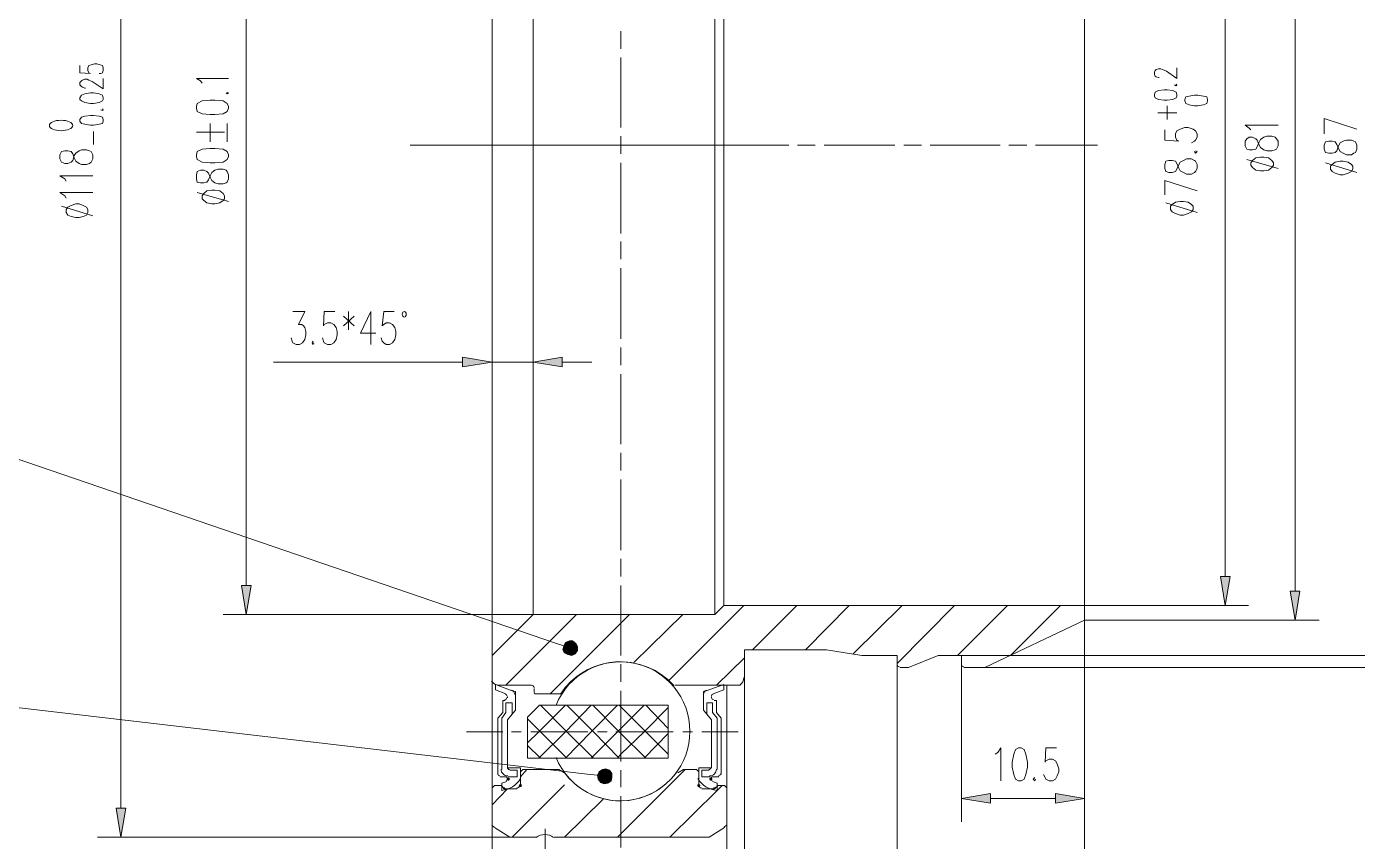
# Model space of a CAD drawing. Header units: millimetres. Extents: x 0 to 275, y 0 to 194.
# Drawn here: x 75 to 180.1, y 64.9 to 129.3 of the extents above; entities that cross this region are included whole.
import ezdxf

# ---------------------------------------------------------------- set-up
doc = ezdxf.new("R2010")
doc.units = ezdxf.units.MM

msp = doc.modelspace()

# ---------------------------------------------------------------- hatches: boundary and pattern name
h = msp.add_hatch(color=0)
h.dxf.hatch_style = 2
h.paths.add_polyline_path([(109.4105, 103.166333), (109.4105, 102.404333), (111.76, 102.785333)])
h = msp.add_hatch(color=0)
h.dxf.hatch_style = 2
h.paths.add_polyline_path([(117.2845, 103.166333), (117.2845, 102.404333), (114.9985, 102.785333)])
h = msp.add_hatch(color=0)
h.dxf.hatch_style = 2
h.paths.add_polyline_path([(169.291, 85.830833), (170.053, 85.830833), (169.672, 83.544833)])
h = msp.add_hatch(color=0)
h.dxf.hatch_style = 2
h.paths.add_polyline_path([(91.948, 85.132333), (92.71, 85.132333), (92.329, 82.846333)])
h = msp.add_hatch(color=0)
h.dxf.hatch_style = 2
h.paths.add_polyline_path([(174.8155, 84.687833), (175.5775, 84.687833), (175.1965, 82.401833)])
h = msp.add_hatch(color=0)
h.paths.add_polyline_path([(117.4115, 80.369833), (117.348, 80.052333), (117.9195, 80.179333)])
h.paths.add_polyline_path([(117.348, 80.052333), (117.9195, 80.179333), (117.475, 79.798333)])
h.paths.add_polyline_path([(117.9195, 80.179333), (117.475, 79.798333), (117.729, 79.671333)])
h = msp.add_hatch(color=0)
h.paths.add_polyline_path([(118.11, 80.750833), (117.856, 80.750833), (117.9195, 80.179333)])
h.paths.add_polyline_path([(117.856, 80.750833), (117.9195, 80.179333), (117.5385, 80.623833)])
h.paths.add_polyline_path([(117.9195, 80.179333), (117.5385, 80.623833), (117.4115, 80.369833)])
h = msp.add_hatch(color=0)
h.paths.add_polyline_path([(117.729, 79.671333), (118.0465, 79.607833), (117.9195, 80.179333)])
h.paths.add_polyline_path([(118.0465, 79.607833), (117.9195, 80.179333), (118.3005, 79.734833)])
h.paths.add_polyline_path([(117.9195, 80.179333), (118.3005, 79.734833), (118.491, 79.988833)])
h = msp.add_hatch(color=0)
h.paths.add_polyline_path([(118.491, 79.988833), (118.491, 80.306333), (117.9195, 80.179333)])
h.paths.add_polyline_path([(118.491, 80.306333), (117.9195, 80.179333), (118.364, 80.560333)])
h.paths.add_polyline_path([(117.9195, 80.179333), (118.364, 80.560333), (118.11, 80.750833)])
h = msp.add_hatch(color=0)
h.paths.add_polyline_path([(120.7135, 70.654333), (120.4595, 70.590833), (120.65, 70.082833)])
h.paths.add_polyline_path([(120.4595, 70.590833), (120.65, 70.082833), (120.2055, 70.400333)])
h.paths.add_polyline_path([(120.65, 70.082833), (120.2055, 70.400333), (120.0785, 70.146333)])
h = msp.add_hatch(color=0)
h.paths.add_polyline_path([(121.2215, 69.955833), (121.2215, 70.273333), (120.65, 70.082833)])
h.paths.add_polyline_path([(121.2215, 70.273333), (120.65, 70.082833), (121.031, 70.527333)])
h.paths.add_polyline_path([(120.65, 70.082833), (121.031, 70.527333), (120.7135, 70.654333)])
h = msp.add_hatch(color=0)
edge = h.paths.add_edge_path()
edge.add_arc((113.03, 69.828833), 0.127, 0, 360)
h = msp.add_hatch(color=0)
edge = h.paths.add_edge_path()
edge.add_arc((113.9825, 69.320833), 0.127, 0, 360)
h = msp.add_hatch(color=0)
h.paths.add_polyline_path([(120.0785, 70.146333), (120.142, 69.828833), (120.65, 70.082833)])
h.paths.add_polyline_path([(120.142, 69.828833), (120.65, 70.082833), (120.3325, 69.574833)])
h.paths.add_polyline_path([(120.65, 70.082833), (120.3325, 69.574833), (120.5865, 69.447833)])
h = msp.add_hatch(color=0)
h.paths.add_polyline_path([(120.5865, 69.447833), (120.904, 69.511333), (120.65, 70.082833)])
h.paths.add_polyline_path([(120.904, 69.511333), (120.65, 70.082833), (121.158, 69.701833)])
h.paths.add_polyline_path([(120.65, 70.082833), (121.158, 69.701833), (121.2215, 69.955833)])
h = msp.add_hatch(color=0)
edge = h.paths.add_edge_path()
edge.add_arc((128.0795, 69.320833), 0.127, 0, 360)
h = msp.add_hatch(color=0)
edge = h.paths.add_edge_path()
edge.add_arc((129.032, 69.828833), 0.127, 0, 360)
h = msp.add_hatch(color=0)
h.dxf.hatch_style = 2
h.paths.add_polyline_path([(151.13, 68.685833), (151.13, 67.923833), (148.844, 68.304833)])
h = msp.add_hatch(color=0)
h.dxf.hatch_style = 2
h.paths.add_polyline_path([(156.2735, 68.685833), (156.2735, 67.923833), (158.5595, 68.304833)])
h = msp.add_hatch(color=0)
h.dxf.hatch_style = 2
h.paths.add_polyline_path([(82.042, 67.542833), (82.804, 67.542833), (82.423, 65.256833)])

# ---------------------------------------------------------------- linework, layer by layer
at = {"color": 0, "lineweight": 0}
for points in [[(82.423, 172.317833), (82.423, 67.542833)], [(111.76, 77.512333), (111.76, 81.449333), (111.76, 158.411333)], [(114.9985, 119.930333), (114.9985, 157.014333)], [(129.3495, 119.930333), (129.3495, 157.014333)], [(158.5595, 119.930333), (158.5595, 157.458833)], [(130.048, 156.315833), (130.048, 83.544833)], [(92.329, 154.664833), (92.329, 85.132333)], [(175.1965, 155.172833), (175.1965, 84.687833)], [(169.672, 154.029833), (169.672, 85.830833)], [(121.92, 127.550333), (121.92, 128.947333)], [(79.1845, 126.216833), (79.1845, 125.645333), (80.01, 125.581833), (79.883, 125.645333), (79.8195, 125.835833), (79.8195, 126.026333), (79.883, 126.216833), (80.0735, 126.280333), (80.3275, 126.343833), (80.518, 126.343833), (80.772, 126.280333), (80.9625, 126.216833), (81.026, 126.026333), (81.026, 125.835833), (80.9625, 125.645333), (80.8355, 125.581833), (80.7085, 125.581833)], [(121.92, 121.327333), (121.92, 126.851833)], [(79.629, 124.438833), (79.5655, 124.438833), (79.375, 124.502333), (79.3115, 124.565833), (79.1845, 124.692833), (79.1845, 124.883333), (79.3115, 125.010333), (79.375, 125.073833), (79.5655, 125.137333), (79.756, 125.137333), (79.883, 125.073833), (80.137, 124.946833), (81.026, 124.375333), (81.026, 125.200833)], [(88.8365, 124.819833), (88.7095, 125.010333), (88.392, 125.200833), (90.932, 125.200833)], [(164.465, 125.264333), (164.4015, 125.264333), (164.211, 125.327833), (164.1475, 125.391333), (164.084, 125.518333), (164.084, 125.708833), (164.1475, 125.835833), (164.211, 125.899333), (164.4015, 125.962833), (164.592, 125.962833), (164.719, 125.899333), (165.0365, 125.772333), (165.862, 125.200833), (165.862, 126.026333)], [(90.7415, 124.057833), (90.805, 123.994333), (90.932, 124.057833), (90.805, 124.121333)], [(165.6715, 124.692833), (165.7985, 124.629333), (165.862, 124.692833), (165.7985, 124.756333)], [(165.1, 121.962333), (165.1, 123.041833)], [(80.8355, 122.724333), (80.9625, 122.660833), (81.026, 122.724333), (80.9625, 122.787833)], [(164.338, 122.470333), (165.862, 122.470333)], [(177.4825, 120.819333), (177.4825, 122.025833), (180.086, 121.200333)], [(80.264, 119.993833), (80.264, 121.009833)], [(88.392, 120.946333), (90.6145, 120.946333)], [(89.4715, 120.184333), (89.4715, 121.644833)], [(90.805, 120.184333), (90.805, 121.644833)], [(164.9095, 121.136833), (164.9095, 120.311333), (165.989, 120.247833), (165.862, 120.311333), (165.735, 120.565333), (165.735, 120.819333), (165.862, 121.073333), (166.116, 121.200333), (166.497, 121.327333), (166.751, 121.327333), (167.132, 121.200333), (167.3225, 121.073333), (167.4495, 120.819333), (167.4495, 120.565333), (167.3225, 120.311333), (167.259, 120.247833), (167.005, 120.120833)], [(171.704, 121.136833), (171.577, 121.263833), (171.2595, 121.517833), (173.863, 121.517833)], [(110.1725, 119.930333), (105.283, 119.930333)], [(107.442, 119.930333), (133.096, 119.930333)], [(112.268, 119.930333), (110.871, 119.930333)], [(118.491, 119.930333), (112.9665, 119.930333)], [(114.9985, 119.930333), (114.9985, 82.846333)], [(120.5865, 119.930333), (119.1895, 119.930333)], [(126.873, 119.930333), (121.285, 119.930333)], [(121.92, 119.231833), (121.92, 120.628833)], [(128.9685, 119.930333), (127.5715, 119.930333)], [(129.3495, 119.930333), (129.3495, 82.846333)], [(135.1915, 119.930333), (129.667, 119.930333)], [(137.287, 119.930333), (135.89, 119.930333)], [(143.5735, 119.930333), (137.9855, 119.930333)], [(145.669, 119.930333), (144.272, 119.930333)], [(151.892, 119.930333), (146.3675, 119.930333)], [(153.9875, 119.930333), (152.5905, 119.930333)], [(159.5755, 119.930333), (154.686, 119.930333)], [(158.5595, 119.930333), (158.5595, 82.401833)], [(167.259, 119.422333), (167.3225, 119.295333), (167.4495, 119.422333), (167.3225, 119.485833)], [(121.92, 112.945333), (121.92, 118.533333)], [(171.3865, 118.787333), (173.863, 118.088833)], [(177.6095, 118.533333), (180.086, 117.771333)], [(78.105, 117.072833), (77.978, 117.263333), (77.597, 117.517333), (80.2005, 117.517333)], [(164.9095, 115.993333), (164.9095, 117.136333), (167.4495, 116.310833)], [(78.105, 115.739333), (77.978, 115.929833), (77.597, 116.183833), (80.2005, 116.183833)], [(88.4555, 116.183833), (90.932, 115.485333)], [(77.724, 115.104333), (80.2005, 114.342333)], [(164.973, 115.358333), (167.4495, 114.596333)], [(121.92, 110.913333), (121.92, 112.310333)], [(121.92, 104.626833), (121.92, 110.214833)], [(96.012, 106.785833), (96.9645, 106.785833), (96.4565, 105.769833), (96.7105, 105.769833), (96.8375, 105.642833), (96.9645, 105.515833), (97.028, 105.198333), (97.028, 104.944333), (96.9645, 104.563333), (96.774, 104.309333), (96.52, 104.182333), (96.266, 104.182333), (96.012, 104.309333), (95.9485, 104.436333), (95.885, 104.690333)], [(99.314, 106.785833), (98.4885, 106.785833), (98.425, 105.642833), (98.4885, 105.769833), (98.7425, 105.896833), (98.9965, 105.896833), (99.2505, 105.769833), (99.441, 105.515833), (99.5045, 105.198333), (99.5045, 104.944333), (99.441, 104.563333), (99.2505, 104.309333), (98.9965, 104.182333), (98.7425, 104.182333), (98.4885, 104.309333), (98.425, 104.436333), (98.3615, 104.690333)], [(100.0125, 106.404833), (100.838, 105.642833)], [(100.838, 106.404833), (100.0125, 105.642833)], [(100.3935, 106.785833), (100.3935, 105.325333)], [(102.1715, 104.182333), (102.1715, 106.785833), (101.346, 105.071333), (102.5525, 105.071333)], [(104.013, 106.785833), (103.1875, 106.785833), (103.0605, 105.642833), (103.1875, 105.769833), (103.378, 105.896833), (103.632, 105.896833), (103.886, 105.769833), (104.0765, 105.515833), (104.14, 105.198333), (104.14, 104.944333), (104.0765, 104.563333), (103.886, 104.309333), (103.632, 104.182333), (103.378, 104.182333), (103.1875, 104.309333), (103.0605, 104.436333), (102.997, 104.690333)], [(117.4115, 80.369833), (116.84, 80.560333), (47.5615, 104.245833), (36.957, 104.245833)], [(97.5995, 104.436333), (97.536, 104.309333), (97.5995, 104.182333), (97.663, 104.309333)], [(111.76, 82.846333), (111.76, 104.626833)], [(114.9985, 82.846333), (114.9985, 104.626833)], [(121.92, 102.531333), (121.92, 103.928333)], [(109.4105, 102.785333), (94.488, 102.785333)], [(114.9985, 102.785333), (111.76, 102.785333)], [(117.2845, 102.785333), (119.634, 102.785333)], [(121.92, 96.308333), (121.92, 101.832833)], [(121.92, 94.212833), (121.92, 95.609833)], [(121.92, 87.926333), (121.92, 93.514333)], [(121.92, 85.830833), (121.92, 87.227833)], [(121.92, 79.607833), (121.92, 85.132333)], [(125.73, 77.639333), (131.6355, 83.544833)], [(129.3495, 82.846333), (130.048, 83.544833)], [(158.5595, 83.544833), (130.048, 83.544833)], [(132.334, 80.052333), (135.8265, 83.544833)], [(136.525, 80.052333), (139.954, 83.544833)], [(140.2715, 79.734833), (144.145, 83.544833)], [(143.764, 78.972833), (148.2725, 83.544833)], [(148.5265, 79.607833), (152.4635, 83.544833)], [(152.7175, 79.607833), (156.6545, 83.544833)], [(158.5595, 83.544833), (171.5135, 83.544833)], [(114.9985, 82.846333), (90.4875, 82.846333)], [(114.9985, 82.846333), (111.76, 79.607833)], [(112.8395, 77.258333), (118.4275, 82.846333)], [(129.3495, 82.846333), (114.9985, 82.846333)], [(116.332, 76.559833), (121.92, 82.147833), (122.6185, 82.846333)], [(122.936, 79.036333), (126.8095, 82.846333)], [(158.5595, 82.401833), (150.6855, 78.655333)], [(158.5595, 82.401833), (177.1015, 82.401833)], [(158.5595, 82.401833), (158.5595, 66.463333)], [(158.5595, 82.401833), (158.5595, 56.239833)], [(131.699, 80.052333), (131.699, 77.829833)], [(138.176, 80.052333), (131.699, 80.052333)], [(140.97, 79.607833), (138.176, 80.052333)], [(116.802995, 71.530915), (117.007232, 71.087544), (117.246226, 70.66985), (117.517664, 70.279083), (117.819232, 69.91649), (118.148617, 69.583318), (118.503505, 69.280817), (118.881584, 69.010233), (119.280539, 68.772814), (119.698058, 68.569809), (120.131826, 68.402466), (120.579532, 68.272031), (121.03886, 68.179754), (121.507499, 68.126881), (121.983134, 68.114662), (122.463451, 68.144343), (122.946139, 68.217172), (123.420545, 68.332194), (123.876448, 68.486268), (124.312178, 68.677363), (124.726064, 68.903451), (125.116437, 69.162501), (125.481626, 69.452484), (125.819961, 69.77137), (126.129772, 70.11713), (126.40939, 70.487733), (126.657144, 70.88115), (126.871363, 71.295351), (127.050379, 71.728307), (127.192521, 72.177988), (127.296118, 72.642364), (127.359501, 73.119406), (127.381, 73.607083), (127.359501, 74.094761), (127.296118, 74.571802), (127.192521, 75.036179), (127.050379, 75.485859), (126.871363, 75.918815), (126.657144, 76.333017), (126.40939, 76.726434), (126.129772, 77.097037), (125.819961, 77.442796), (125.481626, 77.761682), (125.116437, 78.051665), (124.726064, 78.310716), (124.312178, 78.536803), (123.876448, 78.727899), (123.420545, 78.881972), (122.946139, 78.996994), (122.463451, 79.069824), (121.983134, 79.099505), (121.507499, 79.087285), (121.03886, 79.034413), (120.579532, 78.942135), (120.131826, 78.811701), (119.698058, 78.644357), (119.280539, 78.441352), (118.881584, 78.203934), (118.503505, 77.93335), (118.148617, 77.630848), (117.819232, 77.297677), (117.517664, 76.935084), (117.246226, 76.544316), (117.007232, 76.126623), (116.802995, 75.683251)], [(125.277702, 77.978491), (124.792406, 78.301813), (124.280663, 78.571775), (123.746842, 78.787344), (123.195312, 78.947488), (122.630439, 79.051173), (122.056594, 79.097368), (121.478144, 79.08504), (120.899458, 79.013156), (120.331169, 78.882395), (119.783512, 78.695764), (119.260235, 78.455732), (118.76509, 78.164765), (118.301826, 77.82533), (117.874192, 77.439893), (117.48594, 77.010921), (117.140819, 76.540881)], [(126.095962, 77.236854), (125.629051, 77.695159), (125.117831, 78.093094), (124.568157, 78.428335), (123.985883, 78.698557), (123.376865, 78.901434), (122.746957, 79.034642), (122.102013, 79.095855), (121.44789, 79.082749), (120.799595, 78.994634), (120.171853, 78.834511), (119.570088, 78.605581), (118.999727, 78.311046), (118.466194, 77.954107), (117.974914, 77.537966), (117.531314, 77.065823), (117.140819, 76.540881)], [(121.92, 77.512333), (121.92, 78.909333)], [(129.4765, 77.258333), (131.699, 79.417333)], [(143.764, 79.607833), (140.97, 79.607833)], [(143.764, 79.607833), (143.764, 78.845833)], [(143.764, 78.877583), (143.776476, 78.81579), (143.810499, 78.765329), (143.86096, 78.731308), (143.92275, 78.718833)], [(147.0025, 79.607833), (144.653, 78.655333), (143.9545, 78.655333)], [(148.844, 79.607833), (147.0025, 79.607833)], [(148.844, 79.607833), (148.844, 78.845833)], [(148.844, 79.607833), (183.3245, 79.607833)], [(148.844, 79.226833), (148.844, 66.463333)], [(148.844, 78.877583), (148.856475, 78.81579), (148.890496, 78.765329), (148.940957, 78.731308), (149.00275, 78.718833)], [(120.0785, 70.146333), (119.507, 70.209833), (47.5615, 78.591833), (36.957, 78.591833)], [(111.76, 77.829833), (111.76, 44.238333)], [(131.317907, 77.259109), (131.451384, 77.376803), (131.55124, 77.521058), (131.613827, 77.684956), (131.6355, 77.861583)], [(131.699, 77.829833), (131.699, 44.238333)], [(143.764, 78.845833), (143.764, 56.239833)], [(150.6855, 78.655333), (149.0345, 78.655333)], [(150.6855, 78.655333), (189.6745, 78.655333)], [(111.706437, 77.562849), (111.823926, 77.434624), (111.966305, 77.338907), (112.127079, 77.279032), (112.29975, 77.258333)], [(111.76, 66.209333), (111.76, 77.258333)], [(112.014, 77.321833), (112.014, 76.877333)], [(113.3475, 76.813833), (112.014, 77.321833)], [(112.8395, 76.559833), (112.014, 76.877333)], [(112.3315, 77.258333), (114.8715, 77.258333)], [(113.538, 76.528114), (113.521996, 76.632649), (113.476698, 76.725721), (113.406139, 76.801453), (113.314355, 76.85397)], [(113.6015, 76.496333), (113.6015, 76.750333), (113.3475, 76.813833)], [(115.062, 77.036107), (115.044527, 77.122609), (114.996896, 77.193246), (114.926254, 77.24087), (114.83975, 77.258333)], [(115.062, 77.004333), (115.062, 76.686833)], [(121.92, 71.225833), (121.92, 76.813833)], [(131.3815, 77.258333), (126.1745, 77.258333)], [(128.684114, 76.853955), (128.592333, 76.801432), (128.521781, 76.725694), (128.476492, 76.632619), (128.4605, 76.528083)], [(128.4605, 76.496333), (128.4605, 76.750333), (128.651, 76.813833)], [(128.651, 76.813833), (130.048, 77.321833)], [(129.2225, 76.559833), (130.048, 76.877333)], [(130.048, 77.321833), (130.048, 76.877333)], [(130.302, 66.209333), (130.302, 77.258333)], [(112.776, 76.051833), (112.5855, 76.051833)], [(112.5855, 76.051833), (112.5855, 75.099333)], [(112.74425, 76.115333), (112.80604, 76.127808), (112.856501, 76.161829), (112.890524, 76.21229), (112.903, 76.274083)], [(112.903, 76.401099), (112.874294, 76.492137), (112.798556, 76.550252)], [(113.3475, 75.861333), (112.8395, 75.861333)], [(112.8395, 75.861333), (112.8395, 75.099333)], [(112.9665, 76.242333), (112.9665, 76.369333)], [(112.9665, 76.305833), (112.9665, 76.242333)], [(113.3475, 75.861333), (113.3475, 74.972333)], [(113.6015, 76.496333), (113.6015, 75.289833)], [(115.062, 76.718583), (115.100277, 76.575716)], [(117.221, 76.559833), (115.1255, 76.559833)], [(128.4605, 76.496333), (128.4605, 75.289833)], [(128.7145, 75.861333), (129.159, 75.861333)], [(128.7145, 75.861333), (128.7145, 74.972333)], [(129.199928, 76.550245), (129.124204, 76.492125), (129.0955, 76.401083)], [(129.0955, 76.242333), (129.0955, 76.369333)], [(129.0955, 76.305833), (129.0955, 76.242333)], [(129.0955, 76.274083), (129.107976, 76.21229), (129.141999, 76.161829), (129.19246, 76.127808), (129.25425, 76.115333)], [(129.159, 75.861333), (129.159, 75.099333)], [(129.286, 76.051833), (129.4765, 76.051833)], [(129.4765, 76.051833), (129.4765, 75.099333)], [(112.2045, 70.209833), (112.2045, 74.654833), (112.5855, 75.099333)], [(112.522, 74.654833), (112.8395, 75.099333)], [(112.522, 74.654833), (112.522, 70.590833)], [(112.9665, 74.527833), (113.3475, 74.972333)], [(113.3475, 74.972333), (113.6015, 75.289833)], [(114.554, 72.686333), (115.443, 73.575333), (117.5385, 75.670833)], [(125.6665, 75.670833), (125.6665, 71.479833), (114.554, 71.479833), (114.554, 74.718333), (115.5065, 75.670833)], [(115.443, 71.479833), (117.5385, 73.575333), (119.5705, 75.670833)], [(125.6665, 75.670833), (115.5065, 75.670833)], [(119.761, 71.479833), (117.6655, 73.575333), (115.57, 75.670833)], [(117.5385, 71.479833), (119.5705, 73.575333), (121.666, 75.670833)], [(121.793, 71.479833), (119.761, 73.575333), (117.6655, 75.670833)], [(119.5705, 71.479833), (121.666, 73.575333), (121.92, 73.829333), (123.7615, 75.670833)], [(123.8885, 71.479833), (121.92, 73.448333), (121.793, 73.575333), (119.6975, 75.670833)], [(121.666, 71.479833), (121.92, 71.797333), (123.7615, 73.575333), (125.6665, 75.480333)], [(125.6665, 71.797333), (123.8885, 73.575333), (121.92, 75.543833), (121.793, 75.670833)], [(125.6665, 73.829333), (123.8885, 75.670833)], [(128.7145, 74.972333), (128.4605, 75.289833)], [(129.0955, 74.527833), (128.7145, 74.972333)], [(129.54, 74.654833), (129.159, 75.099333)], [(129.8575, 70.209833), (129.8575, 74.654833), (129.4765, 75.099333)], [(129.54, 74.654833), (129.54, 70.590833)], [(112.9665, 74.527833), (112.9665, 70.717833)], [(117.6655, 71.479833), (115.57, 73.575333), (114.554, 74.591333)], [(129.0955, 74.527833), (129.0955, 70.717833)], [(112.5855, 73.575333), (109.728, 73.575333)], [(114.046, 73.575333), (113.284, 73.575333)], [(119.3165, 73.575333), (114.808, 73.575333)], [(120.8405, 73.575333), (120.0785, 73.575333)], [(126.0475, 73.575333), (121.539, 73.575333)], [(123.7615, 71.479833), (125.6665, 73.448333)], [(127.5715, 73.575333), (126.8095, 73.575333)], [(131.191, 73.575333), (128.3335, 73.575333)], [(115.57, 71.479833), (114.554, 72.495833)], [(151.511, 71.797333), (151.7015, 71.924333), (151.9555, 72.305333), (151.9555, 69.701833)], [(156.337, 72.305333), (155.5115, 72.305333), (155.448, 71.162333), (155.5115, 71.289333), (155.7655, 71.416333), (156.0195, 71.416333), (156.2735, 71.289333), (156.4005, 71.035333), (156.5275, 70.654333), (156.5275, 70.400333), (156.4005, 70.082833), (156.2735, 69.828833), (156.0195, 69.701833), (155.7655, 69.701833), (155.5115, 69.828833), (155.448, 69.955833), (155.321, 70.209833)], [(112.4585, 70.622583), (112.469466, 70.513804), (112.500917, 70.412487), (112.550682, 70.320803), (112.616591, 70.240922), (112.696473, 70.175013), (112.788157, 70.125249), (112.889473, 70.093799), (112.99825, 70.082833)], [(112.9665, 70.749583), (112.978976, 70.68779), (113.012999, 70.637329), (113.06346, 70.603308), (113.12525, 70.590833)], [(113.9825, 70.717833), (112.9665, 70.717833)], [(113.7285, 70.527333), (113.157, 70.527333)], [(113.7285, 70.527333), (113.7285, 70.019333)], [(113.9825, 70.717833), (113.9825, 69.892333)], [(113.9825, 70.019333), (114.4905, 70.590833)], [(113.9825, 70.400333), (114.173, 70.590833)], [(114.173, 70.590833), (117.0305, 70.590833)], [(117.0305, 70.590833), (115.2525, 70.590833)], [(117.0305, 70.590833), (117.475, 70.336833)], [(121.666, 65.256833), (121.92, 65.510833), (127, 70.590833)], [(121.92, 69.193833), (121.92, 70.527333)], [(126.873, 70.590833), (126.4285, 70.336833)], [(126.873, 70.590833), (127.889, 70.590833)], [(128.0795, 70.400333), (127.889, 70.590833)], [(128.0795, 70.717833), (129.0955, 70.717833)], [(128.0795, 70.717833), (128.0795, 69.892333)], [(128.3335, 70.527333), (128.905, 70.527333)], [(128.3335, 70.527333), (128.3335, 70.019333)], [(128.87325, 70.590833), (128.93504, 70.603308), (128.985501, 70.637329), (129.019524, 70.68779), (129.032, 70.749583)], [(128.93675, 70.082833), (129.045527, 70.093799), (129.146843, 70.125249), (129.238527, 70.175013), (129.318409, 70.240922), (129.384318, 70.320803), (129.434083, 70.412487), (129.465534, 70.513804), (129.4765, 70.622583)], [(112.2045, 70.241583), (112.216976, 70.17979), (112.250999, 70.129329), (112.30146, 70.095308), (112.36325, 70.082833)], [(112.8395, 70.019333), (112.395, 70.019333)], [(112.487088, 68.943934), (112.717782, 68.973668), (112.940486, 69.030958), (113.152997, 69.114435), (113.353116, 69.222728), (113.538641, 69.354468), (113.707372, 69.508284), (113.857107, 69.682808), (113.985647, 69.876668)], [(112.522, 69.511333), (112.903, 69.638333)], [(112.522, 69.511333), (112.522, 68.939833)], [(112.9665, 69.860599), (112.95538, 69.919025), (112.92478, 69.967845), (112.878805, 70.002575), (112.821563, 70.018729)], [(112.862041, 69.711407), (112.937792, 69.769528), (112.9665, 69.860583)], [(113.7285, 70.019333), (113.03, 70.019333)], [(113.9825, 69.320833), (113.9825, 70.400333)], [(117.437235, 70.38859), (117.852726, 69.880776), (118.320556, 69.430653), (118.834682, 69.041309), (119.389061, 68.715831), (119.977651, 68.457307), (120.594407, 68.268825), (121.233288, 68.153471), (121.88825, 68.114333), (122.543212, 68.153471), (123.182093, 68.268825), (123.798849, 68.457307), (124.387439, 68.715831), (124.941818, 69.041309), (125.455944, 69.430653), (125.923774, 69.880776), (126.339265, 70.38859)], [(128.012853, 69.876668), (128.141393, 69.682808), (128.291128, 69.508284), (128.459859, 69.354468), (128.645384, 69.222728), (128.845503, 69.114435), (129.058014, 69.030958), (129.280718, 68.973668), (129.511412, 68.943934)], [(128.0795, 69.320833), (128.0795, 70.400333)], [(128.3335, 70.019333), (128.9685, 70.019333)], [(129.176922, 70.018729), (129.119679, 70.002569), (129.073707, 69.967834), (129.043111, 69.919011), (129.032, 69.860583)], [(129.032, 69.860583), (129.060708, 69.769528), (129.136459, 69.711407)], [(129.159, 70.019333), (129.667, 70.019333)], [(129.54, 69.511333), (129.159, 69.638333)], [(129.54, 69.511333), (129.54, 68.939833)], [(129.63525, 70.082833), (129.69704, 70.095308), (129.747501, 70.129329), (129.781524, 70.17979), (129.794, 70.241583)], [(154.6225, 69.955833), (154.4955, 69.828833), (154.6225, 69.701833), (154.686, 69.828833)], [(111.76, 69.130333), (111.9505, 69.320833)], [(111.76, 67.796833), (112.9665, 69.066833)], [(111.9505, 69.320833), (112.4585, 69.320833), (112.649, 69.130333)], [(112.631993, 69.176827), (112.6835, 69.142418), (112.74425, 69.130333)], [(112.776, 69.066833), (112.649, 69.066833), (112.649, 69.130333)], [(112.776, 69.066833), (113.7285, 69.066833)], [(113.3475, 65.256833), (117.475, 69.384333)], [(113.69675, 69.130333), (113.783263, 69.147799), (113.853907, 69.195429), (113.901536, 69.266074), (113.919, 69.352583)], [(121.92, 64.431333), (121.92, 68.495333)], [(125.7935, 65.256833), (129.54, 68.939833), (129.921, 69.320833)], [(128.0795, 69.352583), (128.096964, 69.266074), (128.144593, 69.195429), (128.215237, 69.147799), (128.30175, 69.130333)], [(129.286, 69.066833), (128.3335, 69.066833)], [(129.25425, 69.130333), (129.315, 69.142418), (129.366507, 69.176827)], [(129.286, 69.066833), (129.3495, 69.066833), (129.413, 69.130333)], [(129.413, 69.130333), (129.6035, 69.320833)], [(130.302, 69.130333), (130.1115, 69.320833), (129.6035, 69.320833)], [(117.475, 65.256833), (120.523, 68.241333)], [(151.13, 68.304833), (156.2735, 68.304833)], [(113.157, 65.256833), (80.5815, 65.256833)], [(111.736172, 66.20359), (111.916021, 66.046467)], [(111.76, 66.209333), (111.76, 53.699833)], [(111.9505, 66.018833), (113.157, 65.256833)], [(115.2525, 65.256833), (113.157, 65.256833)], [(116.611797, 65.221494), (116.450727, 65.320306), (116.279302, 65.390884), (116.100973, 65.433227), (115.919194, 65.447335), (115.737417, 65.433209), (115.559095, 65.390849), (115.38768, 65.320254), (115.226626, 65.221424)], [(115.951, 63.542333), (115.951, 65.891833)], [(128.905, 65.256833), (116.6495, 65.256833)], [(130.1115, 66.018833), (128.905, 65.256833)], [(130.082479, 66.046467), (130.262328, 66.20359)], [(130.302, 66.209333), (130.302, 53.699833)]]:
    msp.add_lwpolyline(points, dxfattribs=at)
for points in [[(164.084, 123.803833), (164.1475, 123.676833), (164.4015, 123.549833), (164.846, 123.486333), (165.1, 123.486333), (165.5445, 123.549833), (165.7985, 123.676833), (165.862, 123.803833), (165.862, 123.930833), (165.7985, 124.121333), (165.5445, 124.248333), (165.1, 124.311833), (164.846, 124.311833), (164.4015, 124.248333), (164.1475, 124.121333), (164.084, 123.930833)], [(79.1845, 123.549833), (79.3115, 123.422833), (79.5655, 123.295833), (80.01, 123.232333), (80.264, 123.232333), (80.7085, 123.295833), (80.9625, 123.422833), (81.026, 123.549833), (81.026, 123.676833), (80.9625, 123.867333), (80.7085, 123.994333), (80.264, 124.057833), (80.01, 124.057833), (79.5655, 123.994333), (79.3115, 123.867333), (79.1845, 123.676833)], [(88.392, 122.851333), (88.4555, 122.597333), (88.8365, 122.406833), (89.4715, 122.343333), (89.8525, 122.343333), (90.4875, 122.406833), (90.805, 122.597333), (90.932, 122.851333), (90.932, 122.978333), (90.805, 123.232333), (90.4875, 123.422833), (89.8525, 123.486333), (89.4715, 123.486333), (88.8365, 123.422833), (88.4555, 123.232333), (88.392, 122.978333)], [(166.497, 123.422833), (166.5605, 123.232333), (166.8145, 123.105333), (167.259, 123.041833), (167.513, 123.041833), (167.9575, 123.105333), (168.2115, 123.232333), (168.275, 123.422833), (168.275, 123.549833), (168.2115, 123.740333), (167.9575, 123.803833), (167.513, 123.867333), (167.259, 123.867333), (166.8145, 123.803833), (166.5605, 123.740333), (166.497, 123.549833)], [(79.1845, 121.835333), (79.3115, 121.644833), (79.5655, 121.581333), (80.01, 121.517833), (80.264, 121.517833), (80.7085, 121.581333), (80.9625, 121.644833), (81.026, 121.835333), (81.026, 121.962333), (80.9625, 122.152833), (80.7085, 122.216333), (80.264, 122.279833), (80.01, 122.279833), (79.5655, 122.216333), (79.3115, 122.152833), (79.1845, 121.962333)], [(171.2595, 119.866833), (171.3865, 119.612833), (171.577, 119.549333), (171.831, 119.549333), (172.085, 119.612833), (172.212, 119.803333), (172.339, 120.120833), (172.466, 120.374833), (172.72, 120.565333), (172.974, 120.628833), (173.355, 120.628833), (173.609, 120.565333), (173.736, 120.438333), (173.863, 120.247833), (173.863, 119.866833), (173.736, 119.612833), (173.609, 119.549333), (173.355, 119.485833), (172.974, 119.485833), (172.72, 119.549333), (172.466, 119.739833), (172.339, 119.993833), (172.212, 120.311333), (172.085, 120.438333), (171.831, 120.565333), (171.577, 120.565333), (171.3865, 120.438333), (171.2595, 120.247833)], [(177.4825, 119.612833), (177.6095, 119.358833), (177.8635, 119.295333), (178.1175, 119.295333), (178.3715, 119.358833), (178.4985, 119.485833), (178.6255, 119.866833), (178.7525, 120.120833), (179.0065, 120.247833), (179.2605, 120.311333), (179.6415, 120.311333), (179.832, 120.247833), (179.959, 120.184333), (180.086, 119.930333), (180.086, 119.612833), (179.959, 119.358833), (179.832, 119.295333), (179.6415, 119.168333), (179.2605, 119.168333), (179.0065, 119.295333), (178.7525, 119.422333), (178.6255, 119.676333), (178.4985, 119.993833), (178.3715, 120.184333), (178.1175, 120.247833), (177.8635, 120.247833), (177.6095, 120.184333), (177.4825, 119.930333)], [(77.597, 118.850833), (77.724, 118.596833), (77.978, 118.469833), (78.232, 118.469833), (78.486, 118.596833), (78.613, 118.723833), (78.74, 119.104833), (78.867, 119.295333), (79.121, 119.485833), (79.3115, 119.549333), (79.6925, 119.549333), (79.9465, 119.485833), (80.0735, 119.422333), (80.2005, 119.168333), (80.2005, 118.850833), (80.0735, 118.596833), (79.9465, 118.469833), (79.6925, 118.406333), (79.3115, 118.406333), (79.121, 118.469833), (78.867, 118.660333), (78.74, 118.914333), (78.613, 119.231833), (78.486, 119.422333), (78.232, 119.485833), (77.978, 119.485833), (77.724, 119.422333), (77.597, 119.168333)], [(88.392, 119.041333), (88.4555, 118.787333), (88.8365, 118.596833), (89.4715, 118.533333), (89.8525, 118.533333), (90.4875, 118.596833), (90.805, 118.787333), (90.932, 119.041333), (90.932, 119.168333), (90.805, 119.422333), (90.4875, 119.612833), (89.8525, 119.676333), (89.4715, 119.676333), (88.8365, 119.612833), (88.4555, 119.422333), (88.392, 119.168333)], [(164.9095, 118.088833), (164.973, 117.834833), (165.227, 117.771333), (165.481, 117.771333), (165.735, 117.834833), (165.862, 118.025333), (165.989, 118.342833), (166.116, 118.596833), (166.37, 118.723833), (166.624, 118.850833), (167.005, 118.850833), (167.259, 118.723833), (167.3225, 118.660333), (167.4495, 118.406333), (167.4495, 118.088833), (167.3225, 117.834833), (167.259, 117.771333), (167.005, 117.644333), (166.624, 117.644333), (166.37, 117.771333), (166.116, 117.898333), (165.989, 118.152333), (165.862, 118.469833), (165.735, 118.660333), (165.481, 118.723833), (165.227, 118.723833), (164.973, 118.660333), (164.9095, 118.406333)], [(171.704, 118.342833), (171.831, 118.152333), (172.085, 117.961833), (172.466, 117.898333), (172.72, 117.898333), (173.101, 117.961833), (173.355, 118.152333), (173.482, 118.342833), (173.482, 118.533333), (173.355, 118.723833), (173.101, 118.914333), (172.72, 118.977833), (172.466, 118.977833), (172.085, 118.914333), (171.831, 118.723833), (171.704, 118.533333)], [(88.392, 117.263333), (88.4555, 117.009333), (88.7095, 116.945833), (88.9635, 116.945833), (89.2175, 117.009333), (89.3445, 117.199833), (89.4715, 117.517333), (89.5985, 117.771333), (89.8525, 117.961833), (90.1065, 118.025333), (90.4875, 118.025333), (90.7415, 117.961833), (90.805, 117.834833), (90.932, 117.580833), (90.932, 117.263333), (90.805, 117.009333), (90.7415, 116.945833), (90.4875, 116.882333), (90.1065, 116.882333), (89.8525, 116.945833), (89.5985, 117.136333), (89.4715, 117.390333), (89.3445, 117.707833), (89.2175, 117.834833), (88.9635, 117.961833), (88.7095, 117.961833), (88.4555, 117.834833), (88.392, 117.580833)], [(177.9905, 118.025333), (178.1175, 117.834833), (178.3715, 117.707833), (178.7525, 117.580833), (179.0065, 117.580833), (179.3875, 117.707833), (179.6415, 117.834833), (179.7685, 118.025333), (179.7685, 118.279333), (179.6415, 118.406333), (179.3875, 118.596833), (179.0065, 118.660333), (178.7525, 118.660333), (178.3715, 118.596833), (178.1175, 118.406333), (177.9905, 118.279333)], [(88.8365, 115.675833), (88.9635, 115.548833), (89.2175, 115.358333), (89.5985, 115.294833), (89.8525, 115.294833), (90.2335, 115.358333), (90.4875, 115.548833), (90.6145, 115.675833), (90.6145, 115.929833), (90.4875, 116.120333), (90.2335, 116.310833), (89.8525, 116.374333), (89.5985, 116.374333), (89.2175, 116.310833), (88.9635, 116.120333), (88.8365, 115.929833)], [(78.105, 114.596333), (78.232, 114.405833), (78.486, 114.278833), (78.867, 114.215333), (79.121, 114.215333), (79.4385, 114.278833), (79.6925, 114.405833), (79.8195, 114.596333), (79.8195, 114.850333), (79.6925, 115.040833), (79.4385, 115.167833), (79.121, 115.294833), (78.867, 115.294833), (78.486, 115.167833), (78.232, 115.040833), (78.105, 114.850333)], [(165.354, 114.850333), (165.481, 114.659833), (165.735, 114.532833), (166.116, 114.405833), (166.37, 114.405833), (166.751, 114.532833), (167.005, 114.659833), (167.132, 114.850333), (167.132, 115.104333), (167.005, 115.231333), (166.751, 115.421833), (166.37, 115.485333), (166.116, 115.485333), (165.735, 115.421833), (165.481, 115.231333), (165.354, 115.104333)], [(109.4105, 103.166333), (109.4105, 102.404333), (111.76, 102.785333)], [(117.2845, 103.166333), (117.2845, 102.404333), (114.9985, 102.785333)], [(169.291, 85.830833), (170.053, 85.830833), (169.672, 83.544833)], [(91.948, 85.132333), (92.71, 85.132333), (92.329, 82.846333)], [(174.8155, 84.687833), (175.5775, 84.687833), (175.1965, 82.401833)], [(117.4115, 80.369833), (117.348, 80.052333), (117.9195, 80.179333)], [(117.348, 80.052333), (117.9195, 80.179333), (117.475, 79.798333)], [(117.9195, 80.179333), (117.5385, 80.623833), (117.4115, 80.369833)], [(117.9195, 80.179333), (117.475, 79.798333), (117.729, 79.671333)], [(117.856, 80.750833), (117.9195, 80.179333), (117.5385, 80.623833)], [(117.729, 79.671333), (118.0465, 79.607833), (117.9195, 80.179333)], [(118.11, 80.750833), (117.856, 80.750833), (117.9195, 80.179333)], [(117.9195, 80.179333), (118.364, 80.560333), (118.11, 80.750833)], [(118.491, 80.306333), (117.9195, 80.179333), (118.364, 80.560333)], [(118.491, 79.988833), (118.491, 80.306333), (117.9195, 80.179333)], [(118.0465, 79.607833), (117.9195, 80.179333), (118.3005, 79.734833)], [(117.9195, 80.179333), (118.3005, 79.734833), (118.491, 79.988833)], [(153.3525, 72.305333), (153.0985, 72.178333), (152.9715, 71.797333), (152.8445, 71.162333), (152.8445, 70.781333), (152.9715, 70.209833), (153.0985, 69.828833), (153.3525, 69.701833), (153.543, 69.701833), (153.797, 69.828833), (153.924, 70.209833), (154.051, 70.781333), (154.051, 71.162333), (153.924, 71.797333), (153.797, 72.178333), (153.543, 72.305333)], [(120.4595, 70.590833), (120.65, 70.082833), (120.2055, 70.400333)], [(120.7135, 70.654333), (120.4595, 70.590833), (120.65, 70.082833)], [(120.65, 70.082833), (121.031, 70.527333), (120.7135, 70.654333)], [(121.2215, 70.273333), (120.65, 70.082833), (121.031, 70.527333)], [(120.65, 70.082833), (120.2055, 70.400333), (120.0785, 70.146333)], [(120.0785, 70.146333), (120.142, 69.828833), (120.65, 70.082833)], [(120.142, 69.828833), (120.65, 70.082833), (120.3325, 69.574833)], [(120.65, 70.082833), (120.3325, 69.574833), (120.5865, 69.447833)], [(120.5865, 69.447833), (120.904, 69.511333), (120.65, 70.082833)], [(121.2215, 69.955833), (121.2215, 70.273333), (120.65, 70.082833)], [(120.904, 69.511333), (120.65, 70.082833), (121.158, 69.701833)], [(120.65, 70.082833), (121.158, 69.701833), (121.2215, 69.955833)], [(151.13, 68.685833), (151.13, 67.923833), (148.844, 68.304833)], [(156.2735, 68.685833), (156.2735, 67.923833), (158.5595, 68.304833)], [(82.042, 67.542833), (82.804, 67.542833), (82.423, 65.256833)]]:
    msp.add_lwpolyline(points, close=True, dxfattribs=at)
for centre, major_axis, ratio in [((77.69225, 121.486083), (0.92075, 0), 0.448276), ((104.80675, 106.563583), (0, 0.22225), 0.714286)]:
    msp.add_ellipse(centre, major_axis=major_axis, ratio=ratio, start_param=0, end_param=6.283185, dxfattribs=at)

doc.saveas('drawing.dxf')
